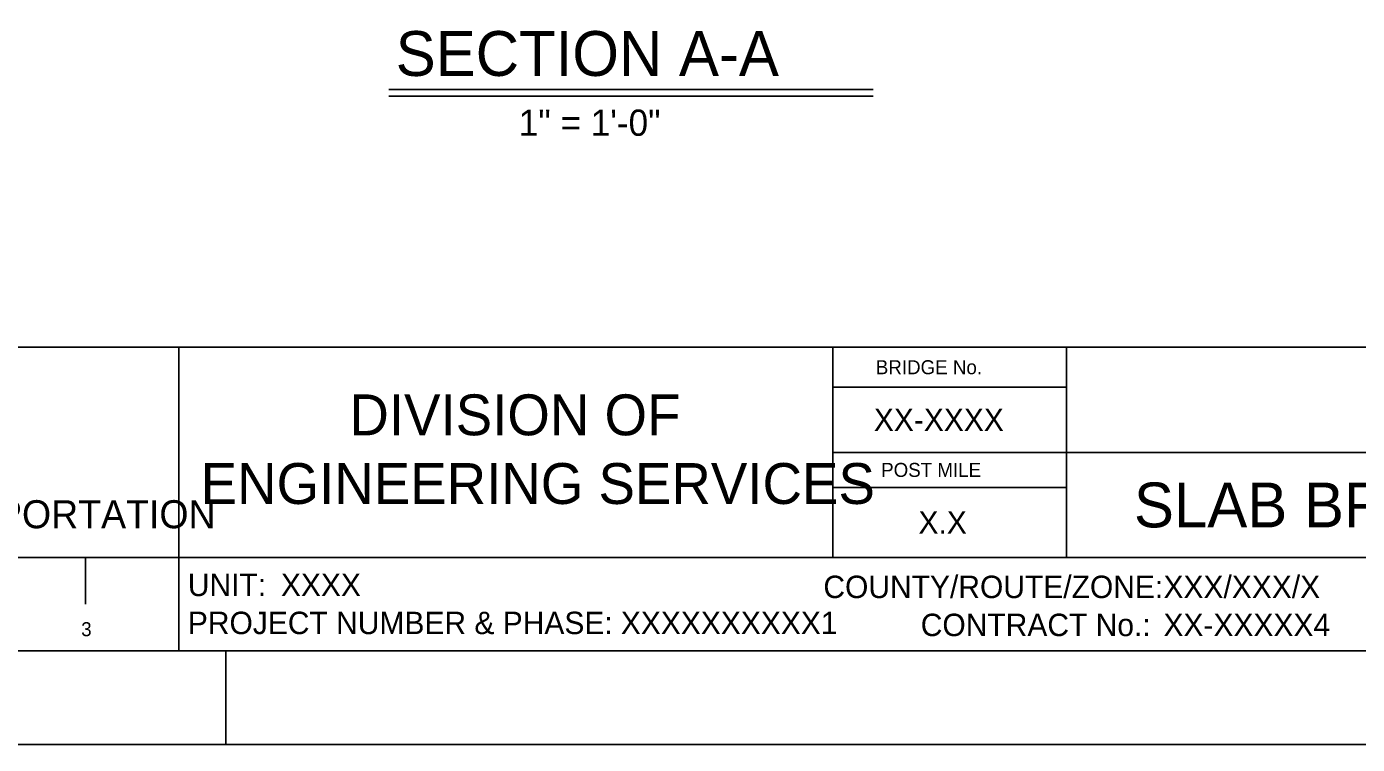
# Model space of a CAD drawing. Extents: x 0 to 2.83, y 0 to 1.83.
# Drawn here: x 1.661 to 2.255, y 0 to 0.32 of the extents above; entities that cross this region are included whole.
import ezdxf

# ---------------------------------------------------------------- set-up
doc = ezdxf.new("R2010")
doc.units = 0
for name, color, linetype in [('str_Border-Plot-Shape-A', 7, 'Continuous'), ('str_Border-Text-A', 7, 'Continuous'), ('str_Border-Title-Block-A', 7, 'Continuous'), ('str_Text-A', 7, 'Continuous')]:
    doc.layers.add(name, color=color, linetype=linetype)

msp = doc.modelspace()

# ---------------------------------------------------------------- linework, layer by layer
at = {"layer": 'str_Border-Plot-Shape-A'}
msp.add_lwpolyline([(0, 0), (2.83333, 0), (2.83333, 1.83333), (0, 1.83333)], close=True, dxfattribs=at)
at = {"layer": 'str_Border-Title-Block-A'}
for p, q in [((2.79167, 0.17708), (0.08333, 0.17708)), ((1.72917, 0.17708), (1.72917, 0.08333)), ((2.02083, 0.17708), (2.02083, 0.08333)), ((2.125, 0.17708), (2.125, 0.08333)), ((2.02083, 0.15929), (2.125, 0.15929)), ((2.79167, 0.13021), (2.02083, 0.13021)), ((2.02083, 0.11458), (2.125, 0.11458)), ((2.79167, 0.08333), (0.08333, 0.08333)), ((1.6875, 0.08333), (1.6875, 0.0625)), ((1.72917, 0.04167), (1.72917, 0.08333)), ((2.79167, 0.04167), (0.08333, 0.04167)), ((1.75, 0.04167), (1.75, 0)), ((2.83333, 0), (0, 0))]:
    msp.add_line(p, q, dxfattribs=at)
at = {"layer": 'str_Text-A'}
for p, q in [((1.82282, 0.29207), (2.03874, 0.29207)), ((1.82282, 0.28907), (2.03874, 0.28907))]:
    msp.add_line(p, q, dxfattribs=at)

# ---------------------------------------------------------------- texts
at = {"layer": 'str_Border-Text-A'}
for s, height, p in [('XX-XXXX', 0.01, (2.03905, 0.13975)), ('SLAB BRIDGE SEAT EXTENDER DETAILS No. 1', 0.02, (2.15505, 0.09677)), ('X.X', 0.01, (2.05895, 0.09396)), ('XXXX', 0.01, (1.77462, 0.06613)), ('XXX/XXX/X', 0.01, (2.16821, 0.06524)), ('XXXXXXXXXX1', 0.01, (1.92622, 0.04917)), ('XX-XXXXX4', 0.01, (2.16821, 0.04828))]:
    msp.add_text(s, height=height, dxfattribs=at).set_placement(p)
at = {"layer": 'str_Border-Title-Block-A'}
for s, height, p in [('BRIDGE No.', 0.006249, (2.03993, 0.16506)), ('DIVISION OF', 0.0182285, (1.80517, 0.13783)), ('ENGINEERING SERVICES', 0.0182285, (1.73883, 0.1072)), ('POST MILE', 0.006249, (2.04231, 0.11927)), ('DEPARTMENT OF TRANSPORTATION', 0.0124983, (1.44373, 0.09638)), ('UNIT:', 0.01, (1.73313, 0.06613)), ('COUNTY/ROUTE/ZONE:', 0.01, (2.01655, 0.06524)), ('3', 0.00625, (1.68557, 0.04825)), ('PROJECT NUMBER & PHASE:', 0.01, (1.73313, 0.04917)), ('CONTRACT No.:', 0.01, (2.05997, 0.04828))]:
    msp.add_text(s, height=height, dxfattribs=at).set_placement(p)
at = {"layer": 'str_Text-A'}
for s, height, p in [('SECTION A-A', 0.02, (1.82583, 0.29807)), ('1" = 1\'-0"', 0.0117, (1.88071, 0.27137))]:
    msp.add_text(s, height=height, dxfattribs=at).set_placement(p)

doc.saveas('drawing.dxf')
